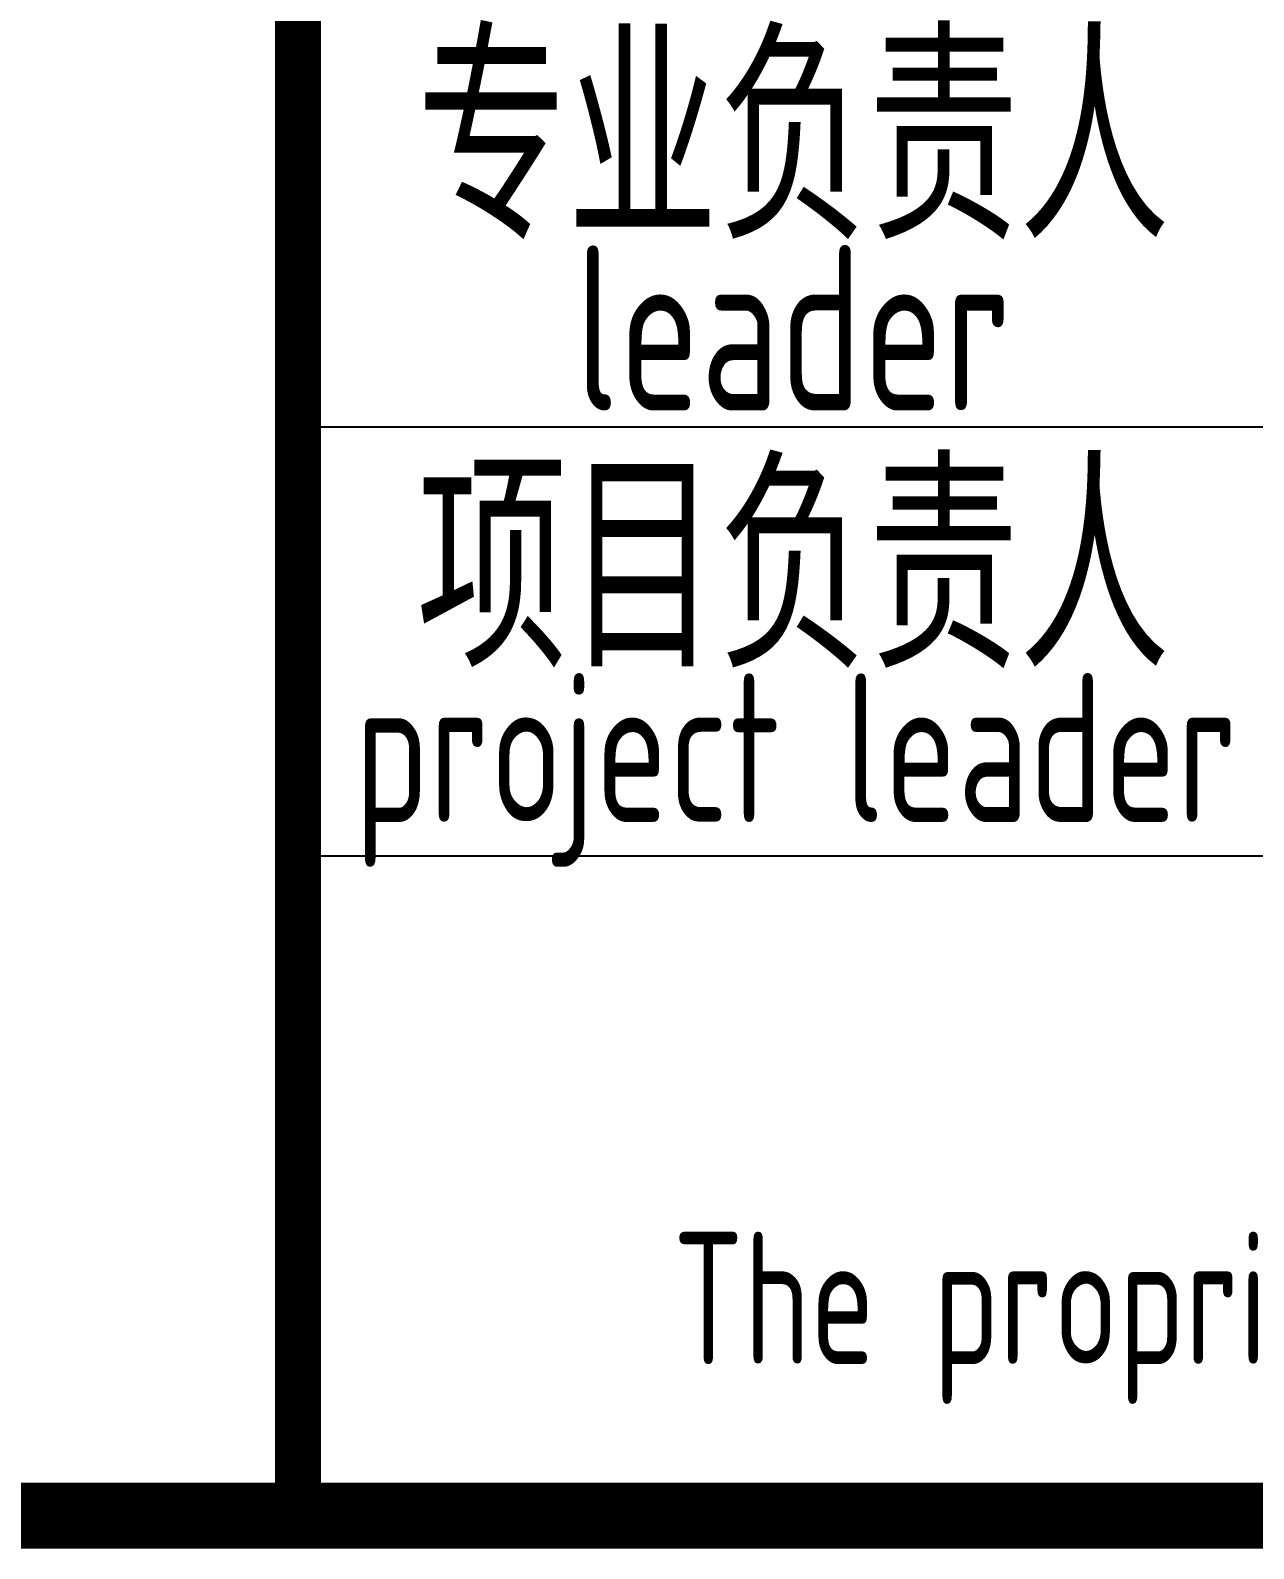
# Model space of a CAD drawing. Extents: x 6250600 to 6678662, y -692028 to -290561.
# Drawn here: x 6371714 to 6373567, y -511192 to -508891 of the extents above; entities that cross this region are included whole.
import ezdxf
from ezdxf.enums import TextEntityAlignment as Align

# ---------------------------------------------------------------- set-up
doc = ezdxf.new("R2010")
doc.units = 0
doc.header["$LTSCALE"] = 1000
doc.header["$MEASUREMENT"] = 0
doc.layers.get('0').update_dxf_attribs({"linetype": 'CONTINUOUS'})
doc.layers.add('PUB_TITLE', color=4, linetype='CONTINUOUS')
doc.styles.add('AHD', font='sceie.shx', dxfattribs={"width": 0.7, "bigfont": 'sceic.shx'})

msp = doc.modelspace()

# ---------------------------------------------------------------- linework, layer by layer
for p, q in [((6372119.6, -509491.8), (6390119.6, -509491.8)), ((6372119.6, -510141.8), (6390119.6, -510141.8)), ((6372119.6, -511141.8), (6390119.6, -511141.8))]:
    msp.add_line(p, q)
msp.add_lwpolyline([(6390119.6, -505141.8, 70, 70, 0), (6372119.6, -505141.8, 70, 70, 0), (6372119.6, -511141.8, 0, 0, 0)], format="xyseb")
at = {"const_width": 70}
msp.add_lwpolyline([(6372119.6, -505141.8), (6372119.6, -511141.8)], dxfattribs=at)
at = {"layer": 'PUB_TITLE', "color": 4, "const_width": 100}
msp.add_lwpolyline([(6334219.6, -511141.8), (6390119.6, -511141.8), (6390119.6, -471141.8), (6334219.6, -471141.8)], close=True, dxfattribs=at)

# ---------------------------------------------------------------- texts
at = {"style": 'AHD', "width": 0.8}
for s, height, p in [('专业负责人', 300, (6372869.6, -509041.8)), ('leader', 250, (6372869.6, -509341.8)), ('项目负责人', 300, (6372869.6, -509691.8)), ('project leader', 225, (6372873.6, -510011.8)), ('The proprietary right of this document belongs to Anhui Huadong Chemical And Medical Engineering  Co.,Ltd.  and any replication or transfer to the 3rd. side is forbidden without its permission. ', 200, (6381119.6, -510841.8)), ('The proprietary right of this document belongs to Anhui Huadong Chemical And Medical Engineering  Co.,Ltd.  and any replication or transfer to the 3rd. side is forbidden without its permission. ', 200, (6381119.6, -510841.8))]:
    msp.add_text(s, height=height, dxfattribs=at).set_placement(p, align=Align.MIDDLE)

doc.saveas('drawing.dxf')
